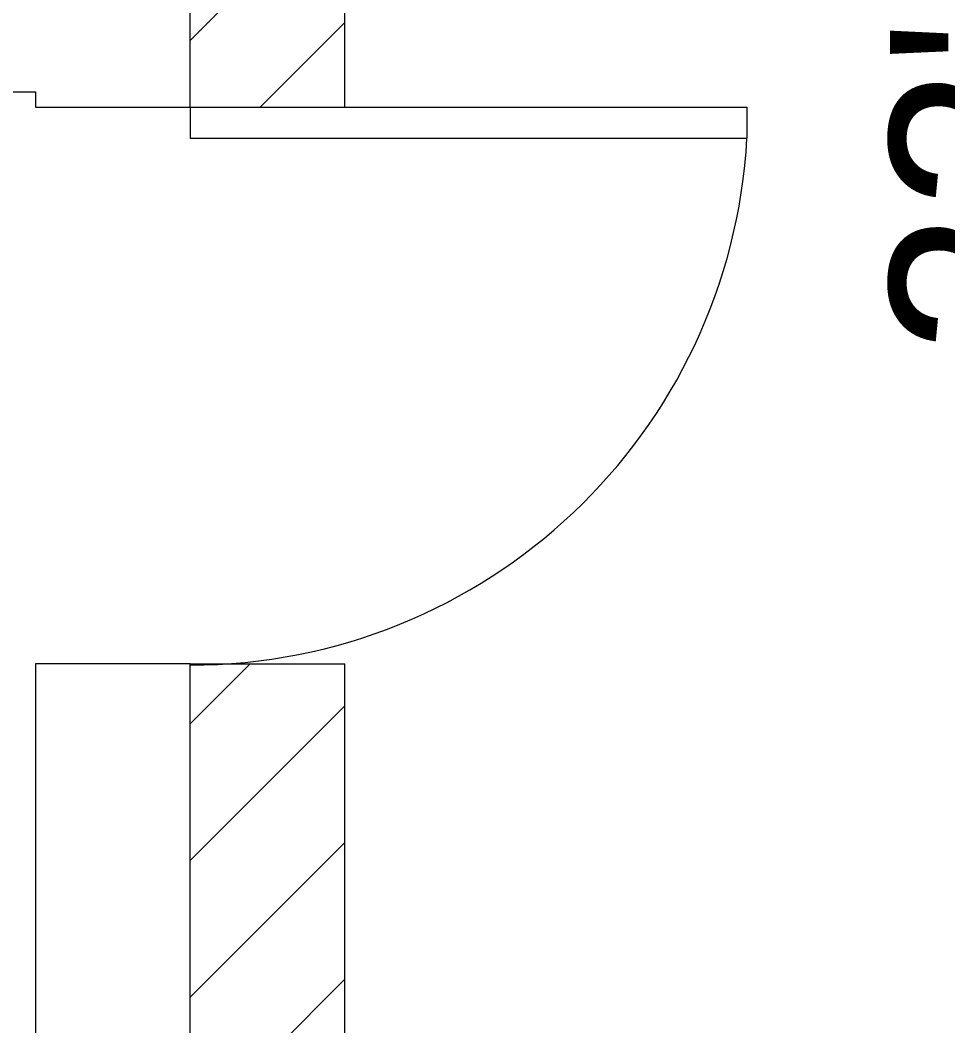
# Model space of a CAD drawing. Header units: inches. Extents: x 1913 to 24953, y -2945 to 1064.
# Drawn here: x 15187.2 to 15247.2, y -192.1 to -127.1 of the extents above; entities that cross this region are included whole.
import ezdxf

# ---------------------------------------------------------------- set-up
doc = ezdxf.new("R2010")
doc.units = ezdxf.units.IN
doc.header["$MEASUREMENT"] = 0
for name, color, linetype, lineweight in [('A-ANNO-DIMS', 211, 'Continuous', 9), ('A-DOOR', 31, 'Continuous', 13), ('A-WALL', 113, 'Continuous', 13)]:
    doc.layers.add(name, color=color, linetype=linetype, lineweight=lineweight)
doc.styles.add('Arial', font='arial.ttf', dxfattribs={"height": 12})
doc.dimstyles.new('Linear_-_3_32__Arial', dxfattribs={"dimscale": 12, "dimtxt": 12.243113, "dimasz": 1.333333, "dimexe": 1, "dimexo": 0.666667, "dimgap": 0.666667, "dimtad": 1, "dimdec": 5, "dimrnd": 0.03125, "dimzin": 1, "dimdsep": 46, "dimlunit": 4, "dimtxsty": 'Arial', "dimblk1": 'OBLIQUE', "dimblk2": 'OBLIQUE', "dimsah": 1, "dimcen": 0.09, "dimdle": 1, "dimazin": 0, "dimtfac": 1, "dimtdec": 4, "dimtix": 1, "dimtmove": 0, "dimatfit": 3, "dimfxl": 1, "dimtvp": 1, "dimtfill": 1, "dimfrac": 2, "dimtolj": 1, "dimtzin": 0, "dimarcsym": 2})

# ---------------------------------------------------------------- blocks, each defined once
blk = doc.blocks.new('Single-Flush - 36_ x 80_-431225-FloorPlan')
at = {"layer": 'A-DOOR', "lineweight": 20}
for p, q in [((16, -5), (16, -41.011)), ((18, -5), (16, -5)), ((18, -5), (18, -41.011)), ((18, -41.011), (16, -41.011))]:
    blk.add_line(p, q, dxfattribs=at)
at = {"layer": 'A-DOOR', "lineweight": 9}
blk.add_arc((18, -5), 36.067, 180, 266.82115, dxfattribs=at)
blk = doc.blocks.new('_Oblique')
at = {"color": 0, "linetype": 'ByBlock', "lineweight": -2}
blk.add_line((-0.5, -0.5), (0.5, 0.5), dxfattribs=at)
blk = doc.blocks.new('*D343')
at = {"layer": 'A-ANNO-DIMS', "color": 0, "lineweight": -2, "transparency": 16777216}
for p, q in [((15263.625, -270.706), (15263.625, 17.294)), ((15218.551, 5.294), (15275.625, 5.294)), ((15201.154, -258.706), (15275.625, -258.706))]:
    blk.add_line(p, q, dxfattribs=at)
at = {"layer": 'Defpoints', "color": 0, "lineweight": 0, "transparency": 16777216}
for p in [(15210.551, 5.294), (15263.625, 5.294), (15193.154, -258.706)]:
    blk.add_point(p, dxfattribs=at)
at = {"layer": 'A-ANNO-DIMS', "color": 0, "lineweight": -2, "transparency": 16777216, "xscale": 16, "yscale": 16, "zscale": 16}
for p, rotation in [((15263.625, 5.294), 90), ((15263.625, -258.706), 270)]:
    blk.add_blockref('_Oblique', p, dxfattribs=dict(at, rotation=rotation))
at = {"layer": 'A-ANNO-DIMS', "color": 0, "lineweight": 0, "transparency": 16777216, "insert": (15249.498, -127.406), "char_height": 12, "width": 62.38337, "attachment_point": 5, "rotation": 90, "style": 'Arial'}
blk.add_mtext('\\A1;22\'-0"', dxfattribs=at)

msp = doc.modelspace()

# ---------------------------------------------------------------- hatches: boundary and pattern name
at = {"lineweight": 0, "ltscale": 0.5}
h = msp.add_hatch(dxfattribs=at)
h.set_pattern_fill('ANSI31', color=256, scale=50)
h.paths.add_polyline_path([(15664.153809, 70.293671), (15654.153809, 70.293671), (15654.153809, -190.553498), (15566.97366, -263.706329), (15284.153809, -263.706329), (15284.153809, -168.706329), (15274.153809, -168.706329), (15274.153809, -273.706329), (15570.613363, -273.706329), (15664.153809, -195.216575)])
h.paths.add_polyline_path([(15284.153809, 0.293671), (15260.153809, 0.293671), (15260.153809, -9.706329), (15274.153809, -9.706329), (15274.153809, -84.706329), (15284.153809, -84.706329)])
h.paths.add_polyline_path([(15224.087216, 0.293671), (15198.153809, 0.293671), (15198.153809, -63.706329), (15208.153809, -63.706329), (15208.153809, -9.706329), (15224.087216, -9.706329)])
h.paths.add_polyline_path([(15208.153809, -99.706329), (15198.153809, -99.706329), (15198.153809, -132.706329), (15208.153809, -132.706329)])
h.paths.add_polyline_path([(15208.153809, -168.706329), (15198.153809, -168.706329), (15198.153809, -263.706329), (15119.153809, -263.706329), (15119.153809, -273.706329), (15208.153809, -273.706329)])
h.paths.add_polyline_path([(15099.153809, -263.706329), (14785.653809, -263.706329), (14785.653809, -498.894238), (14795.653809, -498.894238), (14795.653809, -273.706329), (15099.153809, -273.706329)])
h.paths.add_polyline_path([(15099.153809, -1712.206329), (14795.653809, -1712.206329), (14795.653809, -1707.706329), (14785.653809, -1707.706329), (14785.653809, -1722.206329), (15099.153809, -1722.206329)])

# ---------------------------------------------------------------- linework, layer by layer
at = {"color": 5, "lineweight": 0, "ltscale": 0.5}
for p, q in [((15198.153809, -132.706329), (15208.153809, -132.706329)), ((15198.153809, -168.706329), (15208.153809, -168.706329)), ((15198.153809, -263.706329), (15198.153809, -168.772922))]:
    msp.add_line(p, q, dxfattribs=at)
at = {"layer": 'A-WALL', "lineweight": 0}
for p, q in [((15198.153809, -132.706329), (15198.153809, -99.706329)), ((15114.153809, -131.706329), (15188.153809, -131.706329)), ((15188.153809, -131.706329), (15188.153809, -132.706329)), ((15188.153809, -132.706329), (15198.153809, -132.706329)), ((15198.153809, -168.706329), (15188.153809, -168.706329)), ((15188.153809, -168.706329), (15188.153809, -253.706329)), ((15198.153809, -263.706329), (15198.153809, -168.706329))]:
    msp.add_line(p, q, dxfattribs=at)
at = {"layer": 'A-WALL', "color": 5, "lineweight": 0}
for p, q in [((15208.153809, -132.706329), (15208.153809, -99.706329)), ((15208.153809, -273.706329), (15208.153809, -168.706329))]:
    msp.add_line(p, q, dxfattribs=at)

# ---------------------------------------------------------------- block references
at = {"layer": 'A-DOOR', "lineweight": 0, "rotation": 89.99999999999962}
msp.add_blockref('Single-Flush - 36_ x 80_-431225-FloorPlan', (15193.153809, -150.706329), dxfattribs=at)

# ---------------------------------------------------------------- dimensions: what is measured, and where the dimension line sits
at = {"layer": 'A-ANNO-DIMS', "color": 1, "lineweight": 0}
dim = msp.add_linear_dim(base=(15263.625, 5.293671), p1=(15193.153809, -258.706329), p2=(15210.551036, 5.293671), angle=90, dimstyle='Linear_-_3_32__Arial', override={"dimpost": '<>', "dimfxl": 60, "dimtfill": 0}, dxfattribs=at)
dim.commit()
dim.dimension.update_dxf_attribs({"geometry": '*D343', "text_midpoint": (15263.625, -127.40625), "dimtype": 160})

doc.saveas('drawing.dxf')
